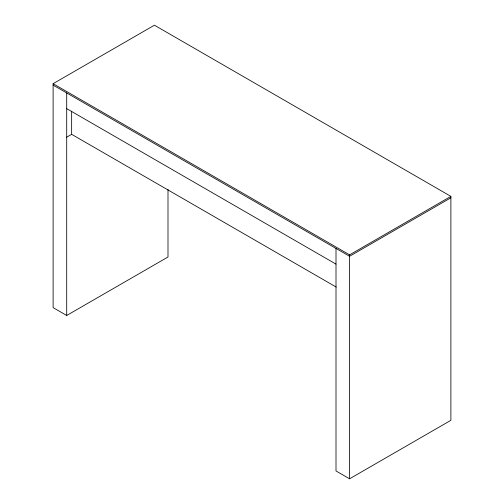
<?xml version="1.0" encoding="UTF-8"?>
<svg xmlns="http://www.w3.org/2000/svg" width="504" height="504" viewBox="0 0 504 504"><rect width="100%" height="100%" fill="white"/><g stroke="black" fill="none" stroke-linecap="round" stroke-linejoin="round"><path stroke-width="0.76" d="M167.996 189.441L167.996 256.996L66.704 315.479L53.115 307.629L53.115 83.683L154.413 25.2L450.885 196.371L450.885 420.317L349.587 478.8L336.004 470.956L336.004 248.434M66.704 137.176L71.644 134.322L336.168 287.041M53.115 83.683L349.587 254.854L450.885 196.371M450.885 197.795L349.587 256.278L53.115 85.107M66.704 108.643L336.004 264.121M349.587 254.854L349.587 478.8M71.644 111.189L71.644 134.322M66.704 92.957L66.704 315.479"/></g></svg>
